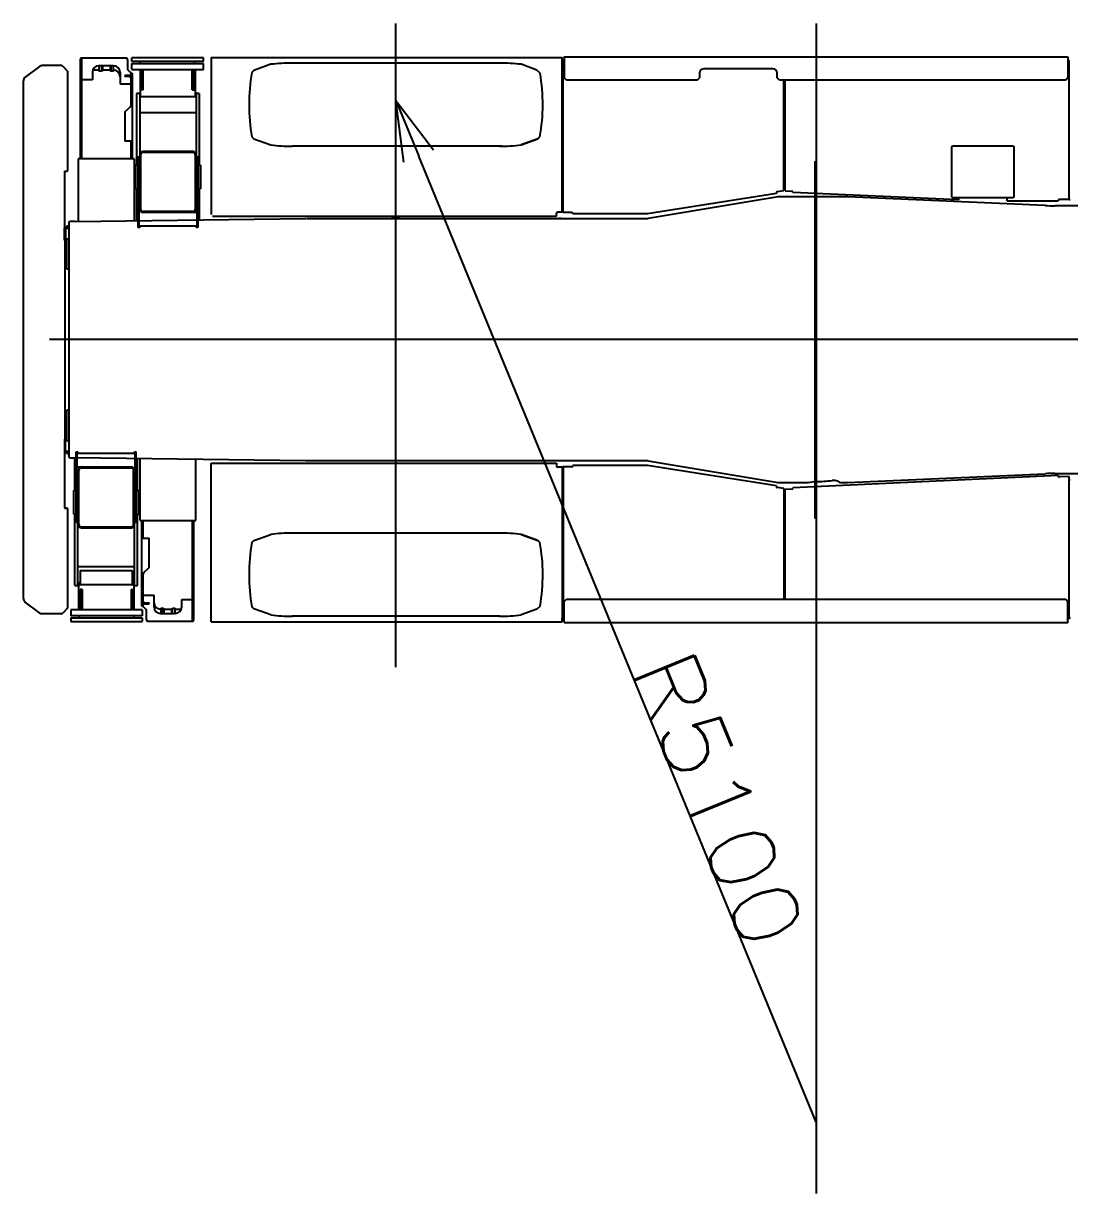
# Model space of a CAD drawing. Extents: x -31701 to 37626, y -27136 to 32271.
# Drawn here: x -8799 to -3968, y 13953 to 19355 of the extents above; entities that cross this region are included whole.
import ezdxf

# ---------------------------------------------------------------- set-up
doc = ezdxf.new("R2010")
doc.units = 0
doc.header["$PDMODE"] = 35
doc.layers.get('0').update_dxf_attribs({"linetype": 'CONTINUOUS'})
doc.layers.get('DEFPOINTS').update_dxf_attribs({"linetype": 'CONTINUOUS'})
doc.styles.add('MX_DIMTXSTY_2', font='txt.shx', dxfattribs={"width": 1.1, "bigfont": 'extfont.shx'})
doc.styles.add('MX_NOTE_STANDARD', font='txt.shx', dxfattribs={"bigfont": 'extfont.shx'})
doc.dimstyles.new('MXDIMSTYLE', dxfattribs={"dimtxt": 2.8, "dimasz": 2.5, "dimexe": 1, "dimexo": 0.5, "dimgap": 0.5, "dimtad": 1, "dimdsep": 46, "dimtxsty": 'MX_NOTE_STANDARD', "dimblk1": 'OPEN30', "dimblk2": 'OPEN30', "dimsah": 1, "dimcen": 2.5, "dimadec": 0, "dimazin": 0, "dimtfac": 1, "dimtmove": 0, "dimatfit": 3, "dimldrblk": 'OPEN30', "dimfxl": 1, "dimtzin": 0, "dimarcsym": 0})

# ---------------------------------------------------------------- blocks, each defined once
blk = doc.blocks.new('_OPEN30')
at = {"color": 0, "linetype": 'ByBlock', "lineweight": -2}
for p, q in [((-1, 0.267949), (0, 0)), ((0, 0), (-1, -0.267949)), ((0, 0), (-1, 0))]:
    blk.add_line(p, q, dxfattribs=at)
blk = doc.blocks.new('*D24')
at = {"color": 0, "linetype": 'Continuous', "lineweight": -2}
blk.add_line((-5138.6, 14281.9), (-6973.3, 18742.3), dxfattribs=at)
at = {"layer": 'DEFPOINTS', "color": 0, "linetype": 'Continuous', "lineweight": 0}
for p in [(-7078.6, 18998.5), (-5138.6, 14281.9)]:
    blk.add_point(p, dxfattribs=at)
at = {"color": 0, "linetype": 'Continuous', "lineweight": -2, "xscale": 277, "yscale": 277, "zscale": 277, "rotation": 112.3579461878457}
blk.add_blockref('_OPEN30', (-7078.6, 18998.5), dxfattribs=at)
at = {"color": 0, "linetype": 'Continuous', "insert": (-5588.8, 15771.9), "char_height": 300, "attachment_point": 5, "rotation": 292.3579, "line_spacing_factor": 0.792857, "style": 'MX_DIMTXSTY_2'}
blk.add_mtext('\\A1;R5100', dxfattribs=at)

msp = doc.modelspace()

# ---------------------------------------------------------------- linework, layer by layer
at = {"color": 104, "linetype": 'Continuous'}
for p, q in [((-7078.62, 16383.42), (-7078.62, 19354.96)), ((-7930.92, 19198.33), (-7930.92, 18472.79)), ((-7930.92, 19198.33), (-6311.49, 19198.33)), ((-6311.49, 19179.91), (-6311.49, 19198.33)), ((-6311.49, 19176.03), (-6311.49, 19179.91)), ((-6301.62, 19183.63), (-6306.62, 19183.63)), ((-6306.62, 19180.03), (-6306.62, 19183.63)), ((-6306.62, 18482.03), (-6306.62, 19180.03)), ((-6301.62, 19200.03), (-3975.62, 19200.03)), ((-6301.62, 19196.43), (-6301.62, 19200.03)), ((-6301.62, 19196.43), (-6301.62, 19103.43)), ((-6288.62, 19200.03), (-6198.62, 19200.03)), ((-5438.52, 19200.03), (-4078.62, 19200.03)), ((-3975.62, 19200.03), (-3975.62, 19196.43)), ((-3975.62, 19196.43), (-3975.62, 19103.43)), ((-3970.62, 19183.63), (-3975.62, 19183.63)), ((-3970.62, 19180.03), (-3970.62, 19183.63)), ((-3970.62, 18542.03), (-3970.62, 19180.03)), ((-8724.28, 19155.71), (-8789.88, 19106.51)), ((-8622.12, 19160.03), (-8711.32, 19160.03)), ((-8617.06, 19156.96), (-8594.98, 19134.89)), ((-8593.52, 18678.03), (-8593.52, 19131.36)), ((-7734.16, 19138.03), (-7743.52, 19128.67)), ((-7656.62, 19166.13), (-7734.16, 19138.04)), ((-6600.62, 19172.03), (-7556.62, 19172.03)), ((-6427.79, 19139.74), (-6500.62, 19166.13)), ((-6413.09, 19125.04), (-6427.79, 19139.74)), ((-6311.49, 18483.03), (-6311.49, 19176.03)), ((-5677.62, 19125.43), (-5677.62, 19103.43)), ((-5337.62, 19145.43), (-5657.62, 19145.43)), ((-5317.62, 19103.43), (-5317.62, 19125.43)), ((-8798.52, 16700.83), (-8798.52, 19089.23)), ((-8798.52, 19089.23), (-8797.91, 19089.23)), ((-6291.62, 19093.43), (-6301.62, 19103.43)), ((-5687.62, 19093.43), (-6291.62, 19093.43)), ((-5687.62, 19093.43), (-5677.62, 19103.43)), ((-5307.62, 19093.43), (-5317.62, 19103.43)), ((-3985.62, 19093.43), (-5307.62, 19093.43)), ((-5287.62, 18582.09), (-5287.62, 19093.43)), ((-5281.62, 18582.03), (-5281.62, 19093.43)), ((-3975.62, 19103.43), (-3985.62, 19093.43)), ((-7743.52, 18831.4), (-7734.16, 18822.03)), ((-7734.16, 18822.04), (-7656.62, 18793.94)), ((-6500.62, 18793.94), (-6423.08, 18822.04)), ((-6423.08, 18822.02), (-6500.58, 18793.94)), ((-6423.08, 18822.04), (-6413.71, 18831.41)), ((-6588.13, 18788.02), (-7556.62, 18788.02)), ((-4513.62, 18785.03), (-4508.62, 18790.03)), ((-4513.62, 18785.03), (-4513.62, 18555.03)), ((-4508.62, 18790.03), (-4228.62, 18790.03)), ((-4228.62, 18790.03), (-4223.62, 18785.03)), ((-4223.62, 18555.03), (-4223.62, 18785.03)), ((-5143.62, 17069.59), (-5143.62, 18719.3)), ((-8609.12, 18673.03), (-8609.12, 18355.03)), ((-8609.12, 18673.03), (-8598.52, 18673.03)), ((-5321.93, 18569.95), (-5916.49, 18475.43)), ((-5313.62, 18555.03), (-5913.62, 18455.03)), ((-5322.19, 18571.53), (-5321.93, 18569.95)), ((-5287.62, 18582.09), (-5318.03, 18577.25)), ((-5252.12, 18555.03), (-5317.12, 18555.03)), ((-4993.62, 18555.03), (-5313.62, 18555.03)), ((-5281.62, 18582.03), (-5251.36, 18580.71)), ((-5246.65, 18573.9), (-5246.58, 18575.49)), ((-4481.62, 18540.43), (-5246.65, 18573.9)), ((-4081.05, 18514.03), (-4993.62, 18555.03)), ((-4513.62, 18555.03), (-4508.62, 18550.03)), ((-4228.62, 18550.03), (-4508.62, 18550.03)), ((-4481.62, 18544.03), (-4481.62, 18550.03)), ((-4481.62, 18550.03), (-4481.62, 18542.03)), ((-4481.62, 18544.03), (-4481.62, 18540.43)), ((-4418.73, 18529.2), (-4418.62, 18529.57)), ((-4256.62, 18539.03), (-4256.62, 18550.03)), ((-4256.62, 18535.43), (-4256.62, 18539.03)), ((-4256.62, 18535.43), (-4020.62, 18535.43)), ((-4223.62, 18555.03), (-4228.62, 18550.03)), ((-4020.62, 18535.43), (-4020.62, 18537.03)), ((-3970.62, 18542.03), (-4015.62, 18542.03)), ((-3970.62, 18542.03), (-3965.74, 18542.03)), ((-6336.62, 18465.73), (-6336.62, 18478.03)), ((-6311.49, 18483.03), (-6331.62, 18483.03)), ((-6306.62, 18483.03), (-6311.49, 18483.03)), ((-6266.62, 18482.03), (-6306.62, 18482.03)), ((-6261.62, 18475.43), (-6261.62, 18477.03)), ((-5916.49, 18475.43), (-6261.62, 18475.43)), ((-3565.55, 18513.03), (-4036.17, 18513.03)), ((-8588.62, 18438.62), (-8588.62, 17351.44)), ((-8559.27, 18440.89), (-7495.37, 18455.03)), ((-7924.72, 18465.73), (-6336.62, 18465.73)), ((-7495.37, 18455.03), (-7493.92, 18454.6)), ((-7491.92, 18455.03), (-7486.92, 18455.03)), ((-7486.92, 18455.03), (-5913.62, 18455.03)), ((-7123.62, 18455.03), (-7098.62, 18455.03)), ((-7058.62, 18455.03), (-7098.62, 18455.03)), ((-7058.62, 18455.03), (-7033.62, 18455.03)), ((-6315.62, 18455.03), (-6327.6, 18455.03)), ((-6315.62, 18455.03), (-6271.62, 18455.03)), ((-8609.12, 18355.03), (-8609.12, 18410.53)), ((-8604.62, 18410.53), (-8604.62, 18355.03)), ((-8604.62, 18410.03), (-8588.62, 18410.03)), ((-8604.62, 18360.03), (-8604.62, 18410.03)), ((-8598.62, 18420.03), (-8598.62, 18410.03)), ((-8598.62, 18420.03), (-8588.62, 18420.03)), ((-8609.12, 18355.03), (-8604.62, 18355.03)), ((-8607.52, 18355.03), (-8607.52, 17435.03)), ((-8604.62, 18360.03), (-8588.62, 18360.03)), ((-8598.62, 18220.03), (-8598.62, 18360.03)), ((-8588.62, 18220.03), (-8598.62, 18220.03)), ((-885.63, 17895.03), (-8678.37, 17895.03)), ((-8598.62, 17430.03), (-8598.62, 17570.03)), ((-8588.62, 17570.03), (-8598.62, 17570.03)), ((-8609.12, 17435.03), (-8609.12, 17117.03)), ((-8609.12, 17435.03), (-8607.52, 17435.03)), ((-8609.12, 17435.03), (-8609.12, 17379.53)), ((-8608.15, 17435.03), (-8604.62, 17435.03)), ((-8604.62, 17379.53), (-8604.62, 17435.03)), ((-8604.62, 17430.03), (-8588.62, 17430.03)), ((-8604.62, 17380.03), (-8604.62, 17430.03)), ((-8604.62, 17380.03), (-8588.62, 17380.03)), ((-8598.62, 17370.03), (-8598.62, 17380.03)), ((-8598.62, 17370.03), (-8588.62, 17370.03)), ((-7495.37, 17335.03), (-8559.13, 17349.16)), ((-7930.92, 16591.73), (-7930.92, 17324.33)), ((-7930.92, 17324.33), (-6336.62, 17324.33)), ((-7486.92, 17335.03), (-7495.37, 17335.03)), ((-5920.62, 17335.03), (-7486.92, 17335.03)), ((-7058.62, 17326.93), (-7058.62, 17324.33)), ((-6336.62, 17324.33), (-6336.62, 17312.03)), ((-6311.49, 17307.03), (-6331.62, 17307.03)), ((-6311.49, 17307.03), (-6311.49, 16610.14)), ((-6306.62, 17307.03), (-6311.49, 17307.03)), ((-6306.62, 17307.63), (-6306.62, 16609.63)), ((-6266.62, 17307.63), (-6306.62, 17307.63)), ((-6261.62, 17314.23), (-6261.62, 17312.63)), ((-5916.49, 17314.23), (-6261.62, 17314.23)), ((-5913.62, 17335.03), (-5920.62, 17335.03)), ((-5321.93, 17219.7), (-5916.49, 17314.23)), ((-5913.62, 17335.03), (-5313.62, 17235.03)), ((-7932.22, 17271.59), (-7930.92, 17272.78)), ((-5317.12, 17235.03), (-5313.62, 17235.03)), ((-5313.62, 17235.03), (-5182.17, 17235.03)), ((-4020.57, 17267.34), (-5246.66, 17211.23)), ((-5175.1, 17235.53), (-5147.07, 17239.53)), ((-5015.26, 17235.03), (-4993.62, 17235.03)), ((-4993.62, 17235.03), (-4081.05, 17276.02)), ((-4036.17, 17277.03), (-2428.03, 17277.03)), ((-4020.49, 17265.74), (-4020.57, 17267.34)), ((-3970.62, 17263.02), (-4015.27, 17260.98)), ((-3970.62, 16610.03), (-3970.62, 17263.02)), ((-3970.62, 17248.03), (-3965.74, 17248.03)), ((-5322.19, 17218.12), (-5321.93, 17219.7)), ((-5287.62, 17207.56), (-5318.03, 17212.4)), ((-5287.62, 17207.56), (-5287.62, 16696.63)), ((-5251.35, 17204.41), (-5281.62, 17203.02)), ((-5281.62, 16696.63), (-5281.62, 17203.02)), ((-5246.58, 17209.63), (-5246.66, 17211.23)), ((-8609.12, 17117.03), (-8598.52, 17117.03)), ((-8602.12, 17117.03), (-8609.12, 17117.03)), ((-8600.12, 17117.03), (-8609.12, 17117.03)), ((-8600.12, 17117.03), (-8602.12, 17117.03)), ((-8600.12, 17117.03), (-8598.52, 17117.03)), ((-8593.52, 16658.7), (-8593.52, 17112.03)), ((-7743.52, 16958.65), (-7734.16, 16968.02)), ((-7734.16, 16968.02), (-7656.62, 16996.12)), ((-6588.13, 17002.03), (-7556.62, 17002.03)), ((-6500.62, 16996.11), (-6423.08, 16968.02)), ((-6423.08, 16968.04), (-6500.58, 16996.12)), ((-6423.08, 16968.02), (-6413.71, 16958.65)), ((-6301.62, 16686.63), (-6291.62, 16696.63)), ((-6291.62, 16696.63), (-3985.62, 16696.63)), ((-3985.62, 16696.63), (-3975.62, 16686.63)), ((-8724.28, 16634.35), (-8789.88, 16683.55)), ((-8594.98, 16655.16), (-8617.06, 16633.09)), ((-7734.16, 16652.02), (-7743.52, 16661.39)), ((-7656.62, 16623.92), (-7734.16, 16652.02)), ((-6427.79, 16650.31), (-6500.62, 16623.92)), ((-6413.09, 16665.02), (-6427.79, 16650.31)), ((-6301.62, 16593.63), (-6301.62, 16686.63)), ((-3975.62, 16593.63), (-3975.62, 16686.63)), ((-8622.12, 16630.03), (-8711.32, 16630.03)), ((-7930.92, 16591.73), (-7751.21, 16591.73)), ((-7756.21, 16591.73), (-7746.21, 16591.73)), ((-7751.21, 16591.73), (-6311.62, 16591.73)), ((-6600.62, 16618.02), (-7556.62, 16618.02)), ((-6311.62, 16591.73), (-6311.62, 16609.03)), ((-6306.62, 16609.63), (-6306.62, 16606.03)), ((-6306.62, 16606.03), (-6301.62, 16606.03)), ((-6301.62, 16590.03), (-6301.62, 16593.63)), ((-6301.62, 16590.03), (-3975.62, 16590.03)), ((-6048.62, 16590.03), (-6028.62, 16590.03)), ((-3970.62, 16606.43), (-3975.62, 16606.43)), ((-3975.62, 16593.63), (-3975.62, 16590.03)), ((-3970.62, 16610.03), (-3970.62, 16606.43))]:
    msp.add_line(p, q, dxfattribs=at)
at = {"color": 254, "linetype": 'Continuous'}
msp.add_line((-5138.62, 19354.96), (-5138.62, 13952.88), dxfattribs=at)
at = {"color": 251, "linetype": 'Continuous'}
for p, q in [((-8533.13, 19194.23), (-8536.13, 19191.23)), ((-8536.13, 19191.23), (-8536.13, 18730.22)), ((-8323.12, 19194.23), (-8533.13, 19194.23)), ((-8530.12, 19194.23), (-8530.12, 18730.22)), ((-8317.12, 19188.23), (-8317.12, 19142.25)), ((-8297.63, 19179.83), (-8297.63, 19195.83)), ((-7967.63, 19195.83), (-8297.63, 19195.83)), ((-7967.63, 19179.83), (-8297.63, 19179.83)), ((-8258.62, 19169.83), (-8258.62, 19179.83)), ((-8006.64, 19169.83), (-8006.64, 19179.83)), ((-7967.63, 19179.83), (-7967.63, 19195.83)), ((-8480.12, 19129.23), (-8480.12, 19094.23)), ((-8449.62, 19139.23), (-8478.41, 19139.23)), ((-8382.13, 19159.23), (-8450.12, 19159.23)), ((-8449.62, 19159.23), (-8449.62, 19134.23)), ((-8437.62, 19134.23), (-8449.62, 19134.23)), ((-8433.63, 19138.22), (-8437.63, 19134.22)), ((-8437.62, 19159.23), (-8437.62, 19134.23)), ((-8433.62, 19159.23), (-8433.62, 19138.23)), ((-8398.63, 19139.23), (-8433.62, 19139.23)), ((-8398.63, 19159.23), (-8398.63, 19138.22)), ((-8398.63, 19138.22), (-8394.63, 19134.22)), ((-8394.63, 19159.23), (-8394.63, 19134.23)), ((-8382.63, 19134.23), (-8394.63, 19134.23)), ((-8382.63, 19134.23), (-8382.63, 19159.23)), ((-8382.13, 19149.23), (-8382.63, 19149.23)), ((-8352.13, 19129.23), (-8352.13, 19074.23)), ((-8302.12, 19127.25), (-8317.12, 19142.25)), ((-8299.13, 19127.25), (-8302.12, 19127.25)), ((-8302.12, 19127.25), (-8302.12, 19113.61)), ((-8299.13, 19127.25), (-8296.13, 19124.25)), ((-8297.63, 19169.83), (-7967.63, 19169.83)), ((-8297.63, 19141.83), (-8297.63, 19169.83)), ((-8297.63, 19141.83), (-7967.63, 19141.83)), ((-8296.13, 19124.25), (-8296.13, 18730.22)), ((-8258.62, 19015.64), (-8258.62, 19141.83)), ((-8254.63, 19047.83), (-8254.63, 19141.83)), ((-8245.63, 19047.83), (-8245.63, 19141.83)), ((-8019.63, 19047.83), (-8019.63, 19141.83)), ((-8010.63, 19047.83), (-8010.63, 19141.83)), ((-8003.63, 19015.64), (-8003.63, 19141.83)), ((-7967.63, 19141.83), (-7967.63, 19169.83)), ((-8480.12, 19094.23), (-8530.12, 19094.23)), ((-8302.12, 19074.23), (-8352.13, 19074.23)), ((-8330.13, 19115.22), (-8330.13, 19109.21)), ((-8308.13, 19115.22), (-8330.13, 19115.22)), ((-8308.13, 19109.21), (-8330.13, 19109.21)), ((-8302.12, 19103.21), (-8302.12, 18973.4)), ((-8261.62, 19030.71), (-8275.62, 19030.71)), ((-8275.62, 19030.71), (-8275.62, 18701.02)), ((-8261.62, 19030.71), (-8261.62, 18496.82)), ((-8000.62, 19015.64), (-8261.62, 19015.64)), ((-8245.63, 19047.83), (-8254.63, 19047.83)), ((-8019.63, 19047.83), (-8010.63, 19047.83)), ((-8000.62, 19030.71), (-8000.62, 18486.37)), ((-7986.62, 19030.71), (-8000.62, 19030.71)), ((-7986.62, 19030.71), (-7986.62, 18701.02)), ((-8330.12, 18947.44), (-8300, 18975.13)), ((-8330.13, 18947.44), (-8330.13, 18811.21)), ((-8000.62, 18942.69), (-8261.62, 18942.69)), ((-8296.13, 18811.21), (-8330.13, 18811.21)), ((-8302.12, 18811.21), (-8302.12, 18730.22)), ((-8257.12, 18748.36), (-8257.12, 18496.88)), ((-8015.12, 18763.02), (-8247.12, 18763.02)), ((-8015.12, 18758.37), (-8247.12, 18758.37)), ((-8005.12, 18748.36), (-8005.12, 18496.88)), ((-8287.13, 18730.22), (-8545.12, 18730.22)), ((-8545.12, 18730.22), (-8545.12, 18441.08)), ((-8287.13, 18730.22), (-8287.13, 18444.51)), ((-8281.13, 18701.02), (-8281.13, 18591.02)), ((-8270.62, 18701.02), (-8281.13, 18701.02)), ((-8270.62, 18737.88), (-8270.62, 18556.77)), ((-8261.62, 18737.88), (-8270.62, 18737.88)), ((-7991.62, 18737.88), (-8000.62, 18737.88)), ((-7991.62, 18737.88), (-7991.62, 18556.77)), ((-7981.13, 18701.02), (-7991.62, 18701.02)), ((-7981.13, 18701.02), (-7981.13, 18591.02)), ((-8270.62, 18591.02), (-8281.13, 18591.02)), ((-8275.62, 18591.02), (-8275.62, 18447.22)), ((-7981.13, 18591.02), (-7991.62, 18591.02)), ((-7986.62, 18591.02), (-7986.62, 18448.5)), ((-8261.62, 18556.77), (-8270.62, 18556.77)), ((-8269.62, 18556.77), (-8269.62, 18413.02)), ((-7991.62, 18556.77), (-8000.62, 18556.77)), ((-7992.62, 18556.77), (-7992.62, 18413.02)), ((-8265.12, 18495.28), (-8265.12, 18420.22)), ((-8265.12, 18495.27), (-8261.49, 18495.15)), ((-8260.27, 18490.93), (-8265.11, 18491.1)), ((-8015.12, 18486.88), (-8247.12, 18486.88)), ((-8015.12, 18482.55), (-8247.12, 18482.55)), ((-7997.12, 18482.07), (-8013.53, 18482.62)), ((-8005.14, 18486.51), (-7997.12, 18486.24)), ((-7997.13, 18486.25), (-7997.13, 18420.22)), ((-8261.62, 18413.02), (-8269.62, 18413.02)), ((-8265.13, 18420.22), (-7997.13, 18420.22)), ((-8261.62, 18420.22), (-8261.62, 18413.02)), ((-8000.63, 18420.22), (-8000.63, 18413.02)), ((-7992.62, 18413.02), (-8000.63, 18413.02)), ((-8560.63, 17199.03), (-8560.63, 17349.18)), ((-8554.63, 17377.03), (-8546.62, 17377.03)), ((-8554.63, 17233.29), (-8554.63, 17377.03)), ((-8550.13, 17303.81), (-8550.13, 17369.83)), ((-8282.13, 17369.83), (-8550.12, 17369.83)), ((-8546.62, 17369.83), (-8546.62, 17377.03)), ((-8285.63, 17369.83), (-8285.63, 17377.03)), ((-8285.63, 17377.03), (-8277.63, 17377.03)), ((-8282.13, 17294.77), (-8282.13, 17369.83)), ((-8277.63, 17233.29), (-8277.63, 17377.03)), ((-8271.63, 17199.03), (-8271.63, 17345.34)), ((-8260.13, 17059.83), (-8260.13, 17345.19)), ((-8002.13, 17059.83), (-8002.13, 17341.76)), ((-8550.13, 17307.99), (-8533.73, 17307.44)), ((-8542.11, 17303.55), (-8550.13, 17303.82)), ((-8546.63, 16759.33), (-8546.63, 17293.01)), ((-8542.13, 17041.68), (-8542.13, 17293.18)), ((-8532.13, 17307.5), (-8300.13, 17307.5)), ((-8532.13, 17303.18), (-8300.13, 17303.18)), ((-8290.13, 17041.69), (-8290.13, 17293.18)), ((-8286.98, 17299.12), (-8282.14, 17298.96)), ((-8282.14, 17294.79), (-8285.76, 17294.91)), ((-8285.63, 16759.33), (-8285.63, 17293.01)), ((-8555.63, 17052.16), (-8555.63, 17233.29)), ((-8555.63, 17233.29), (-8546.63, 17233.29)), ((-8285.63, 17233.29), (-8276.63, 17233.29)), ((-8276.63, 17052.17), (-8276.63, 17233.29)), ((-8566.13, 17089.04), (-8566.13, 17199.03)), ((-8566.13, 17199.03), (-8555.63, 17199.03)), ((-8276.63, 17199.03), (-8266.13, 17199.03)), ((-8266.13, 17089.04), (-8266.13, 17199.03)), ((-8566.13, 17089.04), (-8555.63, 17089.04)), ((-8560.63, 16759.33), (-8560.63, 17089.04)), ((-8276.63, 17089.04), (-8266.13, 17089.04)), ((-8271.63, 16759.33), (-8271.63, 17089.04)), ((-8555.63, 17052.17), (-8546.63, 17052.17)), ((-8555.63, 17052.16), (-8546.63, 17052.16)), ((-8532.13, 17031.69), (-8300.13, 17031.69)), ((-8532.13, 17031.68), (-8492.2, 17031.68)), ((-8532.13, 17027.03), (-8300.13, 17027.03)), ((-8532.13, 17027.02), (-8492.44, 17027.02)), ((-8285.63, 17052.17), (-8276.63, 17052.17)), ((-8260.13, 17059.83), (-8002.13, 17059.83)), ((-8251.12, 16665.81), (-8251.12, 17059.83)), ((-8245.13, 16978.84), (-8245.13, 17059.83)), ((-8017.12, 16595.83), (-8017.12, 17059.83)), ((-8011.12, 16598.83), (-8011.12, 17059.83)), ((-8251.12, 16978.84), (-8217.12, 16978.84)), ((-8245.12, 16978.84), (-8245.12, 16981.61)), ((-8217.12, 16842.61), (-8217.12, 16978.84)), ((-8546.63, 16847.35), (-8285.63, 16847.35)), ((-8536.13, 16829.27), (-8296.13, 16829.27)), ((-8536.13, 16829.27), (-8536.13, 16765.25)), ((-8296.13, 16829.27), (-8296.13, 16765.25)), ((-8217.12, 16842.61), (-8247.25, 16814.92)), ((-8245.12, 16686.84), (-8245.12, 16816.65)), ((-8560.63, 16759.33), (-8546.63, 16759.33)), ((-8546.63, 16774.4), (-8536.13, 16774.4)), ((-8543.62, 16765.25), (-8543.62, 16648.23)), ((-8543.62, 16765.25), (-8288.63, 16765.25)), ((-8296.13, 16774.4), (-8285.63, 16774.4)), ((-8288.63, 16765.25), (-8288.63, 16648.23)), ((-8285.63, 16759.33), (-8271.63, 16759.33)), ((-8527.62, 16742.23), (-8536.62, 16742.23)), ((-8536.62, 16742.23), (-8536.62, 16648.23)), ((-8527.62, 16742.23), (-8527.62, 16648.23)), ((-8301.63, 16742.23), (-8292.63, 16742.23)), ((-8301.63, 16742.23), (-8301.63, 16648.23)), ((-8292.63, 16742.23), (-8292.63, 16648.23)), ((-8245.12, 16715.83), (-8195.12, 16715.83)), ((-8195.12, 16660.83), (-8195.12, 16715.83)), ((-8067.13, 16695.83), (-8017.12, 16695.83)), ((-8067.13, 16660.83), (-8067.13, 16695.83)), ((-8579.63, 16648.23), (-8579.63, 16620.23)), ((-8249.63, 16648.23), (-8579.63, 16648.23)), ((-8248.12, 16662.81), (-8251.12, 16665.81)), ((-8249.63, 16648.23), (-8249.63, 16620.23)), ((-8248.12, 16662.81), (-8245.12, 16662.81)), ((-8245.12, 16662.81), (-8245.12, 16676.45)), ((-8245.12, 16662.81), (-8230.12, 16647.81)), ((-8239.12, 16680.84), (-8217.12, 16680.84)), ((-8239.12, 16674.84), (-8217.12, 16674.84)), ((-8230.12, 16601.83), (-8230.12, 16647.81)), ((-8217.12, 16674.84), (-8217.12, 16680.84)), ((-8165.12, 16640.83), (-8164.62, 16640.83)), ((-8164.62, 16655.83), (-8164.62, 16630.83)), ((-8164.62, 16655.83), (-8152.62, 16655.83)), ((-8152.62, 16630.83), (-8152.62, 16655.83)), ((-8148.62, 16651.83), (-8152.62, 16655.83)), ((-8148.62, 16630.83), (-8148.62, 16651.84)), ((-8148.62, 16650.83), (-8113.62, 16650.83)), ((-8113.62, 16630.83), (-8113.62, 16651.83)), ((-8113.61, 16651.84), (-8109.61, 16655.84)), ((-8109.62, 16655.83), (-8097.62, 16655.83)), ((-8109.62, 16630.83), (-8109.62, 16655.83)), ((-8097.62, 16630.83), (-8097.62, 16655.83)), ((-8097.62, 16650.83), (-8068.84, 16650.83)), ((-8249.63, 16620.23), (-8579.63, 16620.23)), ((-8579.62, 16610.23), (-8579.62, 16594.23)), ((-8579.62, 16610.23), (-8249.63, 16610.23)), ((-8579.62, 16594.23), (-8249.63, 16594.23)), ((-8540.62, 16620.23), (-8540.62, 16610.23)), ((-8288.63, 16620.23), (-8288.63, 16610.23)), ((-8249.63, 16610.23), (-8249.63, 16594.23)), ((-8224.12, 16595.83), (-8014.12, 16595.83)), ((-8165.12, 16630.83), (-8097.13, 16630.83)), ((-8014.12, 16595.83), (-8011.12, 16598.83))]:
    msp.add_line(p, q, dxfattribs=at)
for centre, radius, start, end in [((-8323.12, 19188.23), 6, 0, 90), ((-8450.12, 19129.23), 30, 90, 180), ((-8382.13, 19129.23), 30, 0, 90), ((-8382.13, 19109.23), 30, 0, 90), ((-8308.13, 19103.21), 12, 359.99998, 89.99996), ((-8308.13, 19103.21), 6, 359.99998, 89.99996), ((-8308.13, 18975.81), 6, 312.58761, 359.99168), ((-8308.13, 18983.97), 12, 312.59185, 359.99791), ((-8247.12, 18748.53), 14.5, 89.99998, 179.99996), ((-8247.12, 18748.36), 10, 89.99998, 179.99996), ((-8015.12, 18748.53), 14.5, 359.99996, 89.99993), ((-8015.12, 18748.36), 10, 359.99996, 89.99993), ((-8247.12, 18497.05), 14.5, 180.00004, 270.00002), ((-8247.12, 18496.88), 10, 180.00004, 270.00002), ((-8015.12, 18497.05), 14.5, 270.00002, 359.99996), ((-8015.12, 18496.88), 10, 270.00002, 359.99996), ((-8532.13, 17293.01), 14.5, 90.00002, 179.99996), ((-8532.13, 17293.18), 10, 90.00002, 179.99996), ((-8300.13, 17293.01), 14.5, 0.00004, 90.00002), ((-8300.13, 17293.18), 10, 0.00004, 90.00002), ((-8532.13, 17041.53), 14.5, 179.99996, 269.99993), ((-8532.13, 17041.52), 14.5, 179.99996, 269.99995), ((-8532.13, 17041.69), 10, 179.99996, 269.99993), ((-8532.13, 17041.68), 10, 179.99996, 269.99995), ((-8300.13, 17041.69), 10, 269.99998, 359.99996), ((-8300.13, 17041.53), 14.5, 269.99998, 359.99996), ((-8239.12, 16806.09), 12, 132.59185, 179.99791), ((-8239.12, 16814.24), 6, 132.58761, 179.99168), ((-8239.12, 16686.84), 12, 179.99998, 269.99996), ((-8239.12, 16686.84), 6, 179.99998, 269.99996), ((-8165.12, 16680.83), 30, 180, 270), ((-8165.12, 16660.83), 30, 180, 270), ((-8097.13, 16660.83), 30, 270, 0), ((-8224.12, 16601.83), 6, 180, 270)]:
    msp.add_arc(centre, radius, start, end, dxfattribs=at)
at = {"color": 104, "linetype": 'Continuous'}
for centre, radius, start, end in [((-6306.62, 19181.03), 5, 192.85956, 270), ((-8711.32, 19138.43), 21.6, 90, 126.8699), ((-8622.12, 19156.43), 3.6, 28.66557, 90), ((-8620.59, 19153.43), 5, 45, 70.97586), ((-8598.52, 19131.36), 5, 0, 45), ((-6906.62, 18980.03), 850, 169.92904, 190.07043), ((-7556.62, 18322.03), 850, 90, 96.75635), ((-6600.62, 18322.03), 850, 83.24366, 90), ((-7250.62, 18980.03), 850, 349.92998, 9.8221), ((-5657.62, 19125.43), 20, 90, 180), ((-5337.62, 19125.43), 20, 0, 90), ((-8776.92, 19089.23), 21.6, 126.8699, 180), ((-7556.62, 19638.03), 850, 263.24365, 269.99996), ((-6600.62, 19638.03), 850, 270, 276.75635), ((-8598.52, 18678.03), 5, 270, 0), ((-5317.25, 18572.32), 5, 99.03342, 189.03342), ((-5251.58, 18575.71), 5, 357.49491, 87.49491), ((-4015.62, 18537.03), 5, 90, 180), ((-6331.62, 18478.03), 5, 90, 180), ((-6266.62, 18477.03), 5, 0, 90.00006), ((-4036.17, 19513.03), 1000, 267.42802, 270), ((-8614.12, 18410.53), 9.5, 0, 58.24314), ((-8614.12, 17379.53), 9.5, 301.75686, 0), ((-7932.22, 17298.03), 3.6, 68.83248, 90), ((-7932.22, 17298.03), 2, 49.4605, 90), ((-6331.62, 17312.03), 5, 180, 270), ((-6266.62, 17312.63), 5, 270, 0.00006), ((-5182.17, 17285.03), 50, 270, 278.1301), ((-5140, 17190.04), 50, 90.29407, 98.1301), ((-5143.62, 17895.03), 655, 270.29407, 276.89023), ((-5059.04, 17195.12), 50, 64.03787, 96.89023), ((-5015.26, 17285.03), 50, 244.03787, 270), ((-4036.17, 16277.03), 1000, 90, 92.57198), ((-4015.5, 17265.97), 5, 182.6204, 272.6204), ((-5317.25, 17217.34), 5, 170.96658, 260.96657), ((-5251.58, 17209.4), 5, 272.6204, 2.6204), ((-8598.52, 17112.03), 5, 0, 90), ((-7556.62, 16152.02), 850, 90.00004, 96.75635), ((-6600.62, 16152.03), 850, 83.24366, 90), ((-6906.62, 16810.02), 850, 169.92957, 190.07096), ((-7250.62, 16810.02), 850, 350.1779, 10.07002), ((-8776.92, 16700.83), 21.6, 180, 233.1301), ((-8598.52, 16658.7), 5, 315, 0), ((-8711.32, 16651.63), 21.6, 233.1301, 270), ((-8622.12, 16633.63), 3.6, 270, 331.33443), ((-8620.59, 16636.63), 5, 289.02414, 315), ((-7556.62, 17468.02), 850, 263.24365, 270), ((-6600.62, 17468.02), 850, 270, 276.75635), ((-6306.62, 16609.03), 5, 90, 180), ((-3970.74, 16608.03), 5, 0, 88.5628)]:
    msp.add_arc(centre, radius, start, end, dxfattribs=at)
for centre, start_param, end_param in [((-8551.62, 18438.62), 1.7790155, 3.1415911), ((-8551.62, 17351.44), 3.1415942, 4.5079729)]:
    msp.add_ellipse(centre, major_axis=(37, 0), ratio=0.062876, start_param=start_param, end_param=end_param, dxfattribs=at)
at = {"color": 20, "linetype": 'Continuous'}
for p in [(-7078.62, 18998.47), (-5143.62, 17895.03), (-5138.62, 14281.86)]:
    msp.add_point(p, dxfattribs=at)

# ---------------------------------------------------------------- dimensions: what is measured, and where the dimension line sits
at = {"color": 7, "linetype": 'Continuous'}
dim = msp.add_radius_dim(center=(-5138.62, 14281.86), mpoint=(-7078.62, 18998.47), text='\\A1;<>', dimstyle='MXDIMSTYLE', override={"dimtxt": 300, "dimasz": 277, "dimdec": 1, "dimtxsty": 'MX_DIMTXSTY_2', "dimcen": 0, "dimatfit": 2, "dimtzin": 8}, dxfattribs=at)
dim.commit()
dim.dimension.update_dxf_attribs({"geometry": '*D24', "text_midpoint": (-5727.96, 15714.69), "dimtype": 164})

doc.saveas('drawing.dxf')
